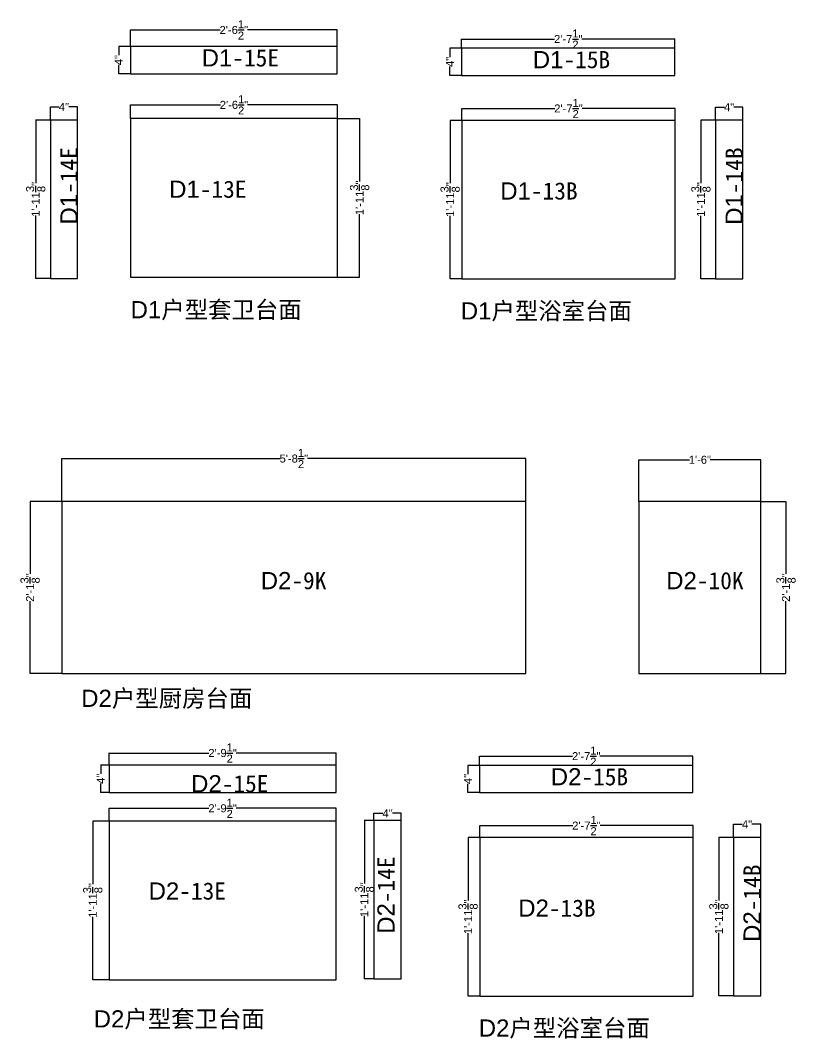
# Model space of a CAD drawing. Header units: inches. Extents: x -997106 to 39633, y -30199 to 1961.
# Drawn here: x 15011 to 17918, y -26102 to -22287 of the extents above; entities that cross this region are included whole.
import ezdxf

# ---------------------------------------------------------------- set-up
doc = ezdxf.new("R2010")
doc.units = ezdxf.units.IN
doc.header["$MEASUREMENT"] = 0
doc.layers.get('Defpoints').update_dxf_attribs({"color": 3})
doc.layers.add('编号', color=10, linetype='Continuous', plot=False)
doc.styles.get("Standard").update_dxf_attribs({"font": 'arial.ttf'})
doc.dimstyles.get("Standard").update_dxf_attribs({"dimtxt": 30, "dimasz": 1, "dimexe": 0.18, "dimexo": 0.0625, "dimgap": 0.09, "dimtad": 0, "dimtoh": 1, "dimdec": 4, "dimlfac": 0.03937, "dimzin": 0, "dimdsep": 46, "dimlunit": 4, "dimtxsty": 'Standard', "dimblk": 'ARCHTICK', "dimcen": 1, "dimadec": 0, "dimazin": 0, "dimtfac": 1, "dimtdec": 4, "dimtix": 1, "dimtofl": 0, "dimtmove": 2, "dimatfit": 3, "dimldrblk": 'ARCHTICK', "dimfxl": 1, "dimtolj": 1, "dimtzin": 0, "dimarcsym": 0})

# ---------------------------------------------------------------- blocks, each defined once
blk = doc.blocks.new('_ArchTick')
at = {"color": 0, "linetype": 'ByBlock', "const_width": 0.15}
blk.add_lwpolyline([(-0.5, -0.5), (0.5, 0.5)], dxfattribs=at)
blk = doc.blocks.new('*D448')
at = {"color": 0, "lineweight": -2, "transparency": 16777216}
for p, q in [((15166.1, -24089.4), (15166.1, -23928.2)), ((15166.1, -23928.4), (15985.2, -23928.4)), ((16906.1, -23928.4), (16087, -23928.4)), ((16906.1, -24089.4), (16906.1, -23928.2))]:
    blk.add_line(p, q, dxfattribs=at)
at = {"layer": 'Defpoints', "color": 0, "transparency": 16777216}
for p in [(16906.1, -23928.4), (15166.1, -24089.4), (16906.1, -24089.4)]:
    blk.add_point(p, dxfattribs=at)
at = {"color": 0, "lineweight": -2, "transparency": 16777216, "rotation": 180}
blk.add_blockref('_ArchTick', (15166.1, -23928.4), dxfattribs=at)
at = {"color": 0, "lineweight": -2, "transparency": 16777216}
blk.add_blockref('_ArchTick', (16906.1, -23928.4), dxfattribs=at)
at = {"color": 0, "transparency": 16777216, "insert": (16036.1, -23928.4), "char_height": 30, "attachment_point": 5}
blk.add_mtext('\\A1;5\'-8{\\H1x;\\S1/2;}"', dxfattribs=at)
blk = doc.blocks.new('*D449')
at = {"color": 0, "lineweight": -2, "transparency": 16777216}
for p, q in [((15166, -24089.4), (15046.9, -24089.4)), ((15047.1, -24089.4), (15047.1, -24360.8)), ((15047.1, -24734.4), (15047.1, -24463)), ((15166, -24734.4), (15046.9, -24734.4))]:
    blk.add_line(p, q, dxfattribs=at)
at = {"layer": 'Defpoints', "color": 0, "transparency": 16777216}
for p in [(15166.1, -24089.4), (15047.1, -24734.4), (15166.1, -24734.4)]:
    blk.add_point(p, dxfattribs=at)
at = {"color": 0, "lineweight": -2, "transparency": 16777216}
for p, rotation in [((15047.1, -24089.4), 90), ((15047.1, -24734.4), 270)]:
    blk.add_blockref('_ArchTick', p, dxfattribs=dict(at, rotation=rotation))
at = {"color": 0, "transparency": 16777216, "insert": (15047.1, -24411.9), "char_height": 30, "attachment_point": 5, "rotation": 90}
blk.add_mtext('\\A1;2\'-1{\\H1x;\\S3/8;}"', dxfattribs=at)
blk = doc.blocks.new('*D450')
at = {"color": 0, "lineweight": -2, "transparency": 16777216}
for p, q in [((17330.2, -24089.4), (17330.2, -23933.1)), ((17330.2, -23933.3), (17520.2, -23933.3)), ((17787.2, -23933.3), (17597.3, -23933.3)), ((17787.2, -24089.4), (17787.2, -23933.1))]:
    blk.add_line(p, q, dxfattribs=at)
at = {"layer": 'Defpoints', "color": 0, "transparency": 16777216}
for p in [(17787.2, -23933.3), (17330.2, -24089.4), (17787.2, -24089.4)]:
    blk.add_point(p, dxfattribs=at)
at = {"color": 0, "lineweight": -2, "transparency": 16777216, "rotation": 180}
blk.add_blockref('_ArchTick', (17330.2, -23933.3), dxfattribs=at)
at = {"color": 0, "lineweight": -2, "transparency": 16777216}
blk.add_blockref('_ArchTick', (17787.2, -23933.3), dxfattribs=at)
at = {"color": 0, "transparency": 16777216, "insert": (17558.7, -23933.3), "char_height": 30, "attachment_point": 5}
blk.add_mtext('\\A1;1\'-6"', dxfattribs=at)
blk = doc.blocks.new('*D451')
at = {"color": 0, "lineweight": -2, "transparency": 16777216}
for p, q in [((17787.3, -24089.4), (17881.6, -24089.4)), ((17881.5, -24089.4), (17881.5, -24360.8)), ((17881.5, -24734.4), (17881.5, -24463)), ((17787.3, -24734.4), (17881.6, -24734.4))]:
    blk.add_line(p, q, dxfattribs=at)
at = {"layer": 'Defpoints', "color": 0, "transparency": 16777216}
for p in [(17787.2, -24089.4), (17787.2, -24734.4), (17881.5, -24734.4)]:
    blk.add_point(p, dxfattribs=at)
at = {"color": 0, "lineweight": -2, "transparency": 16777216}
for p, rotation in [((17881.5, -24089.4), 90), ((17881.5, -24734.4), 270)]:
    blk.add_blockref('_ArchTick', p, dxfattribs=dict(at, rotation=rotation))
at = {"color": 0, "transparency": 16777216, "insert": (17881.5, -24411.9), "char_height": 30, "attachment_point": 5, "rotation": 90}
blk.add_mtext('\\A1;2\'-1{\\H1x;\\S3/8;}"', dxfattribs=at)
blk = doc.blocks.new('*D556')
at = {"color": 0, "lineweight": -2, "transparency": 16777216}
for p, q in [((15343.5, -25287.1), (15281.9, -25287.1)), ((15282.1, -25287.1), (15282.1, -25523)), ((15282.1, -25881.1), (15282.1, -25645.2)), ((15343.5, -25881.1), (15281.9, -25881.1))]:
    blk.add_line(p, q, dxfattribs=at)
at = {"layer": 'Defpoints', "color": 0, "transparency": 16777216}
for p in [(15343.5, -25287.1), (15282.1, -25881.1), (15343.5, -25881.1)]:
    blk.add_point(p, dxfattribs=at)
at = {"color": 0, "lineweight": -2, "transparency": 16777216}
for p, rotation in [((15282.1, -25287.1), 90), ((15282.1, -25881.1), 270)]:
    blk.add_blockref('_ArchTick', p, dxfattribs=dict(at, rotation=rotation))
at = {"color": 0, "transparency": 16777216, "insert": (15282.1, -25584.1), "char_height": 30, "attachment_point": 5, "rotation": 90}
blk.add_mtext('\\A1;1\'-11{\\H1x;\\S3/8;}"', dxfattribs=at)
blk = doc.blocks.new('*D557')
at = {"color": 0, "lineweight": -2, "transparency": 16777216}
for p, q in [((15343.5, -25287), (15343.5, -25238.6)), ((15343.5, -25238.8), (15717.9, -25238.8)), ((16194.5, -25238.8), (15820.2, -25238.8)), ((16194.5, -25287), (16194.5, -25238.6))]:
    blk.add_line(p, q, dxfattribs=at)
at = {"layer": 'Defpoints', "color": 0, "transparency": 16777216}
for p in [(16194.5, -25238.8), (15343.5, -25287.1), (16194.5, -25287.1)]:
    blk.add_point(p, dxfattribs=at)
at = {"color": 0, "lineweight": -2, "transparency": 16777216, "rotation": 180}
blk.add_blockref('_ArchTick', (15343.5, -25238.8), dxfattribs=at)
at = {"color": 0, "lineweight": -2, "transparency": 16777216}
blk.add_blockref('_ArchTick', (16194.5, -25238.8), dxfattribs=at)
at = {"color": 0, "transparency": 16777216, "insert": (15769, -25238.8), "char_height": 30, "attachment_point": 5}
blk.add_mtext('\\A1;2\'-9{\\H1x;\\S1/2;}"', dxfattribs=at)
blk = doc.blocks.new('*D558')
at = {"color": 0, "lineweight": -2, "transparency": 16777216}
for p, q in [((16336.7, -25284.2), (16336.7, -25257.5)), ((16336.7, -25257.7), (16369.7, -25257.7)), ((16438.7, -25257.7), (16405.6, -25257.7)), ((16438.7, -25284.2), (16438.7, -25257.5))]:
    blk.add_line(p, q, dxfattribs=at)
at = {"layer": 'Defpoints', "color": 0, "transparency": 16777216}
for p in [(16336.7, -25284.3), (16438.7, -25257.7), (16438.7, -25284.3)]:
    blk.add_point(p, dxfattribs=at)
at = {"color": 0, "lineweight": -2, "transparency": 16777216, "rotation": 180}
blk.add_blockref('_ArchTick', (16336.7, -25257.7), dxfattribs=at)
at = {"color": 0, "lineweight": -2, "transparency": 16777216}
blk.add_blockref('_ArchTick', (16438.7, -25257.7), dxfattribs=at)
at = {"color": 0, "transparency": 16777216, "insert": (16387.7, -25257.7), "char_height": 30, "attachment_point": 5}
blk.add_mtext('\\A1;4"', dxfattribs=at)
blk = doc.blocks.new('*D559')
at = {"color": 0, "lineweight": -2, "transparency": 16777216}
for p, q in [((16336.6, -25284.3), (16300.4, -25284.3)), ((16300.6, -25284.3), (16300.6, -25520.2)), ((16300.6, -25878.3), (16300.6, -25642.4)), ((16336.6, -25878.3), (16300.4, -25878.3))]:
    blk.add_line(p, q, dxfattribs=at)
at = {"layer": 'Defpoints', "color": 0, "transparency": 16777216}
for p in [(16336.7, -25284.3), (16300.6, -25878.3), (16336.7, -25878.3)]:
    blk.add_point(p, dxfattribs=at)
at = {"color": 0, "lineweight": -2, "transparency": 16777216}
for p, rotation in [((16300.6, -25284.3), 90), ((16300.6, -25878.3), 270)]:
    blk.add_blockref('_ArchTick', p, dxfattribs=dict(at, rotation=rotation))
at = {"color": 0, "transparency": 16777216, "insert": (16300.6, -25581.3), "char_height": 30, "attachment_point": 5, "rotation": 90}
blk.add_mtext('\\A1;1\'-11{\\H1x;\\S3/8;}"', dxfattribs=at)
blk = doc.blocks.new('*D560')
at = {"color": 0, "lineweight": -2, "transparency": 16777216}
for p, q in [((15343.5, -25077.2), (15311.7, -25077.2)), ((15311.9, -25077.2), (15311.9, -25110.3)), ((15343.5, -25179.2), (15311.7, -25179.2)), ((15311.9, -25179.2), (15311.9, -25146.1))]:
    blk.add_line(p, q, dxfattribs=at)
at = {"layer": 'Defpoints', "color": 0, "transparency": 16777216}
for p in [(15343.5, -25077.2), (15311.9, -25179.2), (15343.5, -25179.2)]:
    blk.add_point(p, dxfattribs=at)
at = {"color": 0, "lineweight": -2, "transparency": 16777216}
for p, rotation in [((15311.9, -25077.2), 90), ((15311.9, -25179.2), 270)]:
    blk.add_blockref('_ArchTick', p, dxfattribs=dict(at, rotation=rotation))
at = {"color": 0, "transparency": 16777216, "insert": (15311.9, -25128.2), "char_height": 30, "attachment_point": 5, "rotation": 90}
blk.add_mtext('\\A1;4"', dxfattribs=at)
blk = doc.blocks.new('*D561')
at = {"color": 0, "lineweight": -2, "transparency": 16777216}
for p, q in [((15343.5, -25077.2), (15343.5, -25031.7)), ((15343.5, -25031.8), (15717.9, -25031.8)), ((16194.5, -25031.8), (15820.2, -25031.8)), ((16194.5, -25077.2), (16194.5, -25031.7))]:
    blk.add_line(p, q, dxfattribs=at)
at = {"layer": 'Defpoints', "color": 0, "transparency": 16777216}
for p in [(16194.5, -25031.8), (15343.5, -25077.2), (16194.5, -25077.2)]:
    blk.add_point(p, dxfattribs=at)
at = {"color": 0, "lineweight": -2, "transparency": 16777216, "rotation": 180}
blk.add_blockref('_ArchTick', (15343.5, -25031.8), dxfattribs=at)
at = {"color": 0, "lineweight": -2, "transparency": 16777216}
blk.add_blockref('_ArchTick', (16194.5, -25031.8), dxfattribs=at)
at = {"color": 0, "transparency": 16777216, "insert": (15769, -25031.8), "char_height": 30, "attachment_point": 5}
blk.add_mtext('\\A1;2\'-9{\\H1x;\\S1/2;}"', dxfattribs=at)
blk = doc.blocks.new('*D622')
at = {"color": 0, "lineweight": -2, "transparency": 16777216}
for p, q in [((15424.3, -22654.7), (15424.3, -22603.1)), ((15424.3, -22603.3), (15760.6, -22603.3)), ((16199.3, -22603.3), (15862.9, -22603.3)), ((16199.3, -22654.7), (16199.3, -22603.1))]:
    blk.add_line(p, q, dxfattribs=at)
at = {"layer": 'Defpoints', "color": 0, "transparency": 16777216}
for p in [(16199.3, -22603.3), (15424.3, -22654.8), (16199.3, -22654.8)]:
    blk.add_point(p, dxfattribs=at)
at = {"color": 0, "lineweight": -2, "transparency": 16777216, "rotation": 180}
blk.add_blockref('_ArchTick', (15424.3, -22603.3), dxfattribs=at)
at = {"color": 0, "lineweight": -2, "transparency": 16777216}
blk.add_blockref('_ArchTick', (16199.3, -22603.3), dxfattribs=at)
at = {"color": 0, "transparency": 16777216, "insert": (15811.8, -22603.3), "char_height": 30, "attachment_point": 5}
blk.add_mtext('\\A1;2\'-6{\\H1x;\\S1/2;}"', dxfattribs=at)
blk = doc.blocks.new('*D623')
at = {"color": 0, "lineweight": -2, "transparency": 16777216}
for p, q in [((16199.3, -22654.8), (16283, -22654.8)), ((16282.8, -22654.8), (16282.8, -22890.7)), ((16282.8, -23248.8), (16282.8, -23012.9)), ((16199.3, -23248.8), (16283, -23248.8))]:
    blk.add_line(p, q, dxfattribs=at)
at = {"layer": 'Defpoints', "color": 0, "transparency": 16777216}
for p in [(16199.3, -22654.8), (16199.3, -23248.8), (16282.8, -23248.8)]:
    blk.add_point(p, dxfattribs=at)
at = {"color": 0, "lineweight": -2, "transparency": 16777216}
for p, rotation in [((16282.8, -22654.8), 90), ((16282.8, -23248.8), 270)]:
    blk.add_blockref('_ArchTick', p, dxfattribs=dict(at, rotation=rotation))
at = {"color": 0, "transparency": 16777216, "insert": (16282.8, -22951.8), "char_height": 30, "attachment_point": 5, "rotation": 90}
blk.add_mtext('\\A1;1\'-11{\\H1x;\\S3/8;}"', dxfattribs=at)
blk = doc.blocks.new('*D624')
at = {"color": 0, "lineweight": -2, "transparency": 16777216}
for p, q in [((15123.1, -22660.2), (15068, -22660.2)), ((15068.2, -22660.2), (15068.2, -22896.1)), ((15068.2, -23254.2), (15068.2, -23018.3)), ((15123.1, -23254.2), (15068, -23254.2))]:
    blk.add_line(p, q, dxfattribs=at)
at = {"layer": 'Defpoints', "color": 0, "transparency": 16777216}
for p in [(15123.1, -22660.2), (15068.2, -23254.2), (15123.1, -23254.2)]:
    blk.add_point(p, dxfattribs=at)
at = {"color": 0, "lineweight": -2, "transparency": 16777216}
for p, rotation in [((15068.2, -22660.2), 90), ((15068.2, -23254.2), 270)]:
    blk.add_blockref('_ArchTick', p, dxfattribs=dict(at, rotation=rotation))
at = {"color": 0, "transparency": 16777216, "insert": (15068.2, -22957.2), "char_height": 30, "attachment_point": 5, "rotation": 90}
blk.add_mtext('\\A1;1\'-11{\\H1x;\\S3/8;}"', dxfattribs=at)
blk = doc.blocks.new('*D625')
at = {"color": 0, "lineweight": -2, "transparency": 16777216}
for p, q in [((15123.1, -22660.1), (15123.1, -22610.9)), ((15123.1, -22611.1), (15156.2, -22611.1)), ((15225.1, -22611.1), (15192.1, -22611.1)), ((15225.1, -22660.1), (15225.1, -22610.9))]:
    blk.add_line(p, q, dxfattribs=at)
at = {"layer": 'Defpoints', "color": 0, "transparency": 16777216}
for p in [(15225.1, -22611.1), (15123.1, -22660.2), (15225.1, -22660.2)]:
    blk.add_point(p, dxfattribs=at)
at = {"color": 0, "lineweight": -2, "transparency": 16777216, "rotation": 180}
blk.add_blockref('_ArchTick', (15123.1, -22611.1), dxfattribs=at)
at = {"color": 0, "lineweight": -2, "transparency": 16777216}
blk.add_blockref('_ArchTick', (15225.1, -22611.1), dxfattribs=at)
at = {"color": 0, "transparency": 16777216, "insert": (15174.1, -22611.1), "char_height": 30, "attachment_point": 5}
blk.add_mtext('\\A1;4"', dxfattribs=at)
blk = doc.blocks.new('*D626')
at = {"color": 0, "lineweight": -2, "transparency": 16777216}
for p, q in [((15423.5, -22384.7), (15379.5, -22384.7)), ((15379.7, -22384.7), (15379.7, -22417.7)), ((15379.7, -22486.7), (15379.7, -22453.6)), ((15423.5, -22486.7), (15379.5, -22486.7))]:
    blk.add_line(p, q, dxfattribs=at)
at = {"layer": 'Defpoints', "color": 0, "transparency": 16777216}
for p in [(15423.6, -22384.7), (15379.7, -22486.7), (15423.6, -22486.7)]:
    blk.add_point(p, dxfattribs=at)
at = {"color": 0, "lineweight": -2, "transparency": 16777216}
for p, rotation in [((15379.7, -22384.7), 90), ((15379.7, -22486.7), 270)]:
    blk.add_blockref('_ArchTick', p, dxfattribs=dict(at, rotation=rotation))
at = {"color": 0, "transparency": 16777216, "insert": (15379.7, -22435.7), "char_height": 30, "attachment_point": 5, "rotation": 90}
blk.add_mtext('\\A1;4"', dxfattribs=at)
blk = doc.blocks.new('*D627')
at = {"color": 0, "lineweight": -2, "transparency": 16777216}
for p, q in [((15423.6, -22384.6), (15423.6, -22322.6)), ((15423.6, -22322.7), (15759.9, -22322.7)), ((16198.6, -22322.7), (15862.2, -22322.7)), ((16198.6, -22384.6), (16198.6, -22322.6))]:
    blk.add_line(p, q, dxfattribs=at)
at = {"layer": 'Defpoints', "color": 0, "transparency": 16777216}
for p in [(16198.6, -22322.7), (15423.6, -22384.7), (16198.6, -22384.7)]:
    blk.add_point(p, dxfattribs=at)
at = {"color": 0, "lineweight": -2, "transparency": 16777216, "rotation": 180}
blk.add_blockref('_ArchTick', (15423.6, -22322.7), dxfattribs=at)
at = {"color": 0, "lineweight": -2, "transparency": 16777216}
blk.add_blockref('_ArchTick', (16198.6, -22322.7), dxfattribs=at)
at = {"color": 0, "transparency": 16777216, "insert": (15811.1, -22322.7), "char_height": 30, "attachment_point": 5}
blk.add_mtext('\\A1;2\'-6{\\H1x;\\S1/2;}"', dxfattribs=at)
blk = doc.blocks.new('*D1334')
at = {"color": 0, "lineweight": -2, "transparency": 16777216}
for p, q in [((17617.4, -22661.1), (17562.4, -22661.1)), ((17562.6, -22661.1), (17562.6, -22897)), ((17562.6, -23255.1), (17562.6, -23019.2)), ((17617.4, -23255.1), (17562.4, -23255.1))]:
    blk.add_line(p, q, dxfattribs=at)
at = {"layer": 'Defpoints', "color": 0, "transparency": 16777216}
for p in [(17617.5, -22661.1), (17562.6, -23255.1), (17617.5, -23255.1)]:
    blk.add_point(p, dxfattribs=at)
at = {"color": 0, "lineweight": -2, "transparency": 16777216}
for p, rotation in [((17562.6, -22661.1), 90), ((17562.6, -23255.1), 270)]:
    blk.add_blockref('_ArchTick', p, dxfattribs=dict(at, rotation=rotation))
at = {"color": 0, "transparency": 16777216, "insert": (17562.6, -22958.1), "char_height": 30, "attachment_point": 5, "rotation": 90}
blk.add_mtext('\\A1;1\'-11{\\H1x;\\S3/8;}"', dxfattribs=at)
blk = doc.blocks.new('*D1335')
at = {"color": 0, "lineweight": -2, "transparency": 16777216}
for p, q in [((17617.5, -22661), (17617.5, -22611.8)), ((17617.5, -22612), (17650.6, -22612)), ((17719.5, -22612), (17686.4, -22612)), ((17719.5, -22661), (17719.5, -22611.8))]:
    blk.add_line(p, q, dxfattribs=at)
at = {"layer": 'Defpoints', "color": 0, "transparency": 16777216}
for p in [(17719.5, -22612), (17617.5, -22661.1), (17719.5, -22661.1)]:
    blk.add_point(p, dxfattribs=at)
at = {"color": 0, "lineweight": -2, "transparency": 16777216, "rotation": 180}
blk.add_blockref('_ArchTick', (17617.5, -22612), dxfattribs=at)
at = {"color": 0, "lineweight": -2, "transparency": 16777216}
blk.add_blockref('_ArchTick', (17719.5, -22612), dxfattribs=at)
at = {"color": 0, "transparency": 16777216, "insert": (17668.5, -22612), "char_height": 30, "attachment_point": 5}
blk.add_mtext('\\A1;4"', dxfattribs=at)
blk = doc.blocks.new('*D1336')
at = {"color": 0, "lineweight": -2, "transparency": 16777216}
for p, q in [((16666, -22661.3), (16666, -22616.6)), ((16666, -22616.8), (17014.8, -22616.8)), ((17466, -22616.8), (17117.2, -22616.8)), ((17466, -22661.3), (17466, -22616.6))]:
    blk.add_line(p, q, dxfattribs=at)
at = {"layer": 'Defpoints', "color": 0, "transparency": 16777216}
for p in [(17466, -22616.8), (16666, -22661.3), (17466, -22661.3)]:
    blk.add_point(p, dxfattribs=at)
at = {"color": 0, "lineweight": -2, "transparency": 16777216, "rotation": 180}
blk.add_blockref('_ArchTick', (16666, -22616.8), dxfattribs=at)
at = {"color": 0, "lineweight": -2, "transparency": 16777216}
blk.add_blockref('_ArchTick', (17466, -22616.8), dxfattribs=at)
at = {"color": 0, "transparency": 16777216, "insert": (17066, -22616.8), "char_height": 30, "attachment_point": 5}
blk.add_mtext('\\A1;2\'-7{\\H1x;\\S1/2;}"', dxfattribs=at)
blk = doc.blocks.new('*D1337')
at = {"color": 0, "lineweight": -2, "transparency": 16777216}
for p, q in [((16665.9, -22661.3), (16622, -22661.3)), ((16622.2, -22661.3), (16622.2, -22897.3)), ((16622.2, -23255.3), (16622.2, -23019.4)), ((16665.9, -23255.3), (16622, -23255.3))]:
    blk.add_line(p, q, dxfattribs=at)
at = {"layer": 'Defpoints', "color": 0, "transparency": 16777216}
for p in [(16666, -22661.3), (16622.2, -23255.3), (16666, -23255.3)]:
    blk.add_point(p, dxfattribs=at)
at = {"color": 0, "lineweight": -2, "transparency": 16777216}
for p, rotation in [((16622.2, -22661.3), 90), ((16622.2, -23255.3), 270)]:
    blk.add_blockref('_ArchTick', p, dxfattribs=dict(at, rotation=rotation))
at = {"color": 0, "transparency": 16777216, "insert": (16622.2, -22958.3), "char_height": 30, "attachment_point": 5, "rotation": 90}
blk.add_mtext('\\A1;1\'-11{\\H1x;\\S3/8;}"', dxfattribs=at)
blk = doc.blocks.new('*D1338')
at = {"color": 0, "lineweight": -2, "transparency": 16777216}
for p, q in [((16665.2, -22391.2), (16621.6, -22391.2)), ((16621.7, -22391.2), (16621.7, -22424.3)), ((16621.7, -22493.2), (16621.7, -22460.1)), ((16665.2, -22493.2), (16621.6, -22493.2))]:
    blk.add_line(p, q, dxfattribs=at)
at = {"layer": 'Defpoints', "color": 0, "transparency": 16777216}
for p in [(16665.3, -22391.2), (16621.7, -22493.2), (16665.3, -22493.2)]:
    blk.add_point(p, dxfattribs=at)
at = {"color": 0, "lineweight": -2, "transparency": 16777216}
for p, rotation in [((16621.7, -22391.2), 90), ((16621.7, -22493.2), 270)]:
    blk.add_blockref('_ArchTick', p, dxfattribs=dict(at, rotation=rotation))
at = {"color": 0, "transparency": 16777216, "insert": (16621.7, -22442.2), "char_height": 30, "attachment_point": 5, "rotation": 90}
blk.add_mtext('\\A1;4"', dxfattribs=at)
blk = doc.blocks.new('*D1339')
at = {"color": 0, "lineweight": -2, "transparency": 16777216}
for p, q in [((16665.3, -22391.2), (16665.3, -22356.4)), ((16665.3, -22356.6), (17014.1, -22356.6)), ((17465.3, -22356.6), (17116.4, -22356.6)), ((17465.3, -22391.2), (17465.3, -22356.4))]:
    blk.add_line(p, q, dxfattribs=at)
at = {"layer": 'Defpoints', "color": 0, "transparency": 16777216}
for p in [(17465.3, -22356.6), (16665.3, -22391.2), (17465.3, -22391.2)]:
    blk.add_point(p, dxfattribs=at)
at = {"color": 0, "lineweight": -2, "transparency": 16777216, "rotation": 180}
blk.add_blockref('_ArchTick', (16665.3, -22356.6), dxfattribs=at)
at = {"color": 0, "lineweight": -2, "transparency": 16777216}
blk.add_blockref('_ArchTick', (17465.3, -22356.6), dxfattribs=at)
at = {"color": 0, "transparency": 16777216, "insert": (17065.3, -22356.6), "char_height": 30, "attachment_point": 5}
blk.add_mtext('\\A1;2\'-7{\\H1x;\\S1/2;}"', dxfattribs=at)
blk = doc.blocks.new('*D1394')
at = {"color": 0, "lineweight": -2, "transparency": 16777216}
for p, q in [((17684.7, -25348), (17629.7, -25348)), ((17629.9, -25348), (17629.9, -25583.9)), ((17629.9, -25942), (17629.9, -25706.1)), ((17684.7, -25942), (17629.7, -25942))]:
    blk.add_line(p, q, dxfattribs=at)
at = {"layer": 'Defpoints', "color": 0, "transparency": 16777216}
for p in [(17684.8, -25348), (17629.9, -25942), (17684.8, -25942)]:
    blk.add_point(p, dxfattribs=at)
at = {"color": 0, "lineweight": -2, "transparency": 16777216}
for p, rotation in [((17629.9, -25348), 90), ((17629.9, -25942), 270)]:
    blk.add_blockref('_ArchTick', p, dxfattribs=dict(at, rotation=rotation))
at = {"color": 0, "transparency": 16777216, "insert": (17629.9, -25645), "char_height": 30, "attachment_point": 5, "rotation": 90}
blk.add_mtext('\\A1;1\'-11{\\H1x;\\S3/8;}"', dxfattribs=at)
blk = doc.blocks.new('*D1395')
at = {"color": 0, "lineweight": -2, "transparency": 16777216}
for p, q in [((17684.8, -25348), (17684.8, -25298.8)), ((17684.8, -25298.9), (17717.9, -25298.9)), ((17786.8, -25298.9), (17753.7, -25298.9)), ((17786.8, -25348), (17786.8, -25298.8))]:
    blk.add_line(p, q, dxfattribs=at)
at = {"layer": 'Defpoints', "color": 0, "transparency": 16777216}
for p in [(17786.8, -25298.9), (17684.8, -25348), (17786.8, -25348)]:
    blk.add_point(p, dxfattribs=at)
at = {"color": 0, "lineweight": -2, "transparency": 16777216, "rotation": 180}
blk.add_blockref('_ArchTick', (17684.8, -25298.9), dxfattribs=at)
at = {"color": 0, "lineweight": -2, "transparency": 16777216}
blk.add_blockref('_ArchTick', (17786.8, -25298.9), dxfattribs=at)
at = {"color": 0, "transparency": 16777216, "insert": (17735.8, -25298.9), "char_height": 30, "attachment_point": 5}
blk.add_mtext('\\A1;4"', dxfattribs=at)
blk = doc.blocks.new('*D1396')
at = {"color": 0, "lineweight": -2, "transparency": 16777216}
for p, q in [((16733.3, -25348.2), (16733.3, -25303.5)), ((16733.3, -25303.7), (17082.1, -25303.7)), ((17533.3, -25303.7), (17184.5, -25303.7)), ((17533.3, -25348.2), (17533.3, -25303.5))]:
    blk.add_line(p, q, dxfattribs=at)
at = {"layer": 'Defpoints', "color": 0, "transparency": 16777216}
for p in [(17533.3, -25303.7), (16733.3, -25348.3), (17533.3, -25348.3)]:
    blk.add_point(p, dxfattribs=at)
at = {"color": 0, "lineweight": -2, "transparency": 16777216, "rotation": 180}
blk.add_blockref('_ArchTick', (16733.3, -25303.7), dxfattribs=at)
at = {"color": 0, "lineweight": -2, "transparency": 16777216}
blk.add_blockref('_ArchTick', (17533.3, -25303.7), dxfattribs=at)
at = {"color": 0, "transparency": 16777216, "insert": (17133.3, -25303.7), "char_height": 30, "attachment_point": 5}
blk.add_mtext('\\A1;2\'-7{\\H1x;\\S1/2;}"', dxfattribs=at)
blk = doc.blocks.new('*D1397')
at = {"color": 0, "lineweight": -2, "transparency": 16777216}
for p, q in [((16733.2, -25348.3), (16689.3, -25348.3)), ((16689.5, -25348.3), (16689.5, -25584.2)), ((16689.5, -25942.3), (16689.5, -25706.4)), ((16733.2, -25942.3), (16689.3, -25942.3))]:
    blk.add_line(p, q, dxfattribs=at)
at = {"layer": 'Defpoints', "color": 0, "transparency": 16777216}
for p in [(16733.3, -25348.3), (16689.5, -25942.3), (16733.3, -25942.3)]:
    blk.add_point(p, dxfattribs=at)
at = {"color": 0, "lineweight": -2, "transparency": 16777216}
for p, rotation in [((16689.5, -25348.3), 90), ((16689.5, -25942.3), 270)]:
    blk.add_blockref('_ArchTick', p, dxfattribs=dict(at, rotation=rotation))
at = {"color": 0, "transparency": 16777216, "insert": (16689.5, -25645.3), "char_height": 30, "attachment_point": 5, "rotation": 90}
blk.add_mtext('\\A1;1\'-11{\\H1x;\\S3/8;}"', dxfattribs=at)
blk = doc.blocks.new('*D1398')
at = {"color": 0, "lineweight": -2, "transparency": 16777216}
for p, q in [((16732.5, -25078.2), (16688.9, -25078.2)), ((16689, -25078.2), (16689, -25111.2)), ((16689, -25180.2), (16689, -25147.1)), ((16732.5, -25180.2), (16688.9, -25180.2))]:
    blk.add_line(p, q, dxfattribs=at)
at = {"layer": 'Defpoints', "color": 0, "transparency": 16777216}
for p in [(16732.6, -25078.2), (16689, -25180.2), (16732.6, -25180.2)]:
    blk.add_point(p, dxfattribs=at)
at = {"color": 0, "lineweight": -2, "transparency": 16777216}
for p, rotation in [((16689, -25078.2), 90), ((16689, -25180.2), 270)]:
    blk.add_blockref('_ArchTick', p, dxfattribs=dict(at, rotation=rotation))
at = {"color": 0, "transparency": 16777216, "insert": (16689, -25129.2), "char_height": 30, "attachment_point": 5, "rotation": 90}
blk.add_mtext('\\A1;4"', dxfattribs=at)
blk = doc.blocks.new('*D1399')
at = {"color": 0, "lineweight": -2, "transparency": 16777216}
for p, q in [((16732.6, -25078.1), (16732.6, -25043.3)), ((16732.6, -25043.5), (17081.4, -25043.5)), ((17532.6, -25043.5), (17183.7, -25043.5)), ((17532.6, -25078.1), (17532.6, -25043.3))]:
    blk.add_line(p, q, dxfattribs=at)
at = {"layer": 'Defpoints', "color": 0, "transparency": 16777216}
for p in [(17532.6, -25043.5), (16732.6, -25078.2), (17532.6, -25078.2)]:
    blk.add_point(p, dxfattribs=at)
at = {"color": 0, "lineweight": -2, "transparency": 16777216, "rotation": 180}
blk.add_blockref('_ArchTick', (16732.6, -25043.5), dxfattribs=at)
at = {"color": 0, "lineweight": -2, "transparency": 16777216}
blk.add_blockref('_ArchTick', (17532.6, -25043.5), dxfattribs=at)
at = {"color": 0, "transparency": 16777216, "insert": (17132.6, -25043.5), "char_height": 30, "attachment_point": 5}
blk.add_mtext('\\A1;2\'-7{\\H1x;\\S1/2;}"', dxfattribs=at)

msp = doc.modelspace()

# ---------------------------------------------------------------- linework, layer by layer
for points in [[(15423.55298, -22486.65662), (16198.55298, -22486.65662), (16198.55298, -22384.65662), (15423.55298, -22384.65662)], [(16665.27174, -22493.21494), (17465.27174, -22493.21494), (17465.27174, -22391.21494), (16665.27174, -22391.21494)], [(15123.12861, -23254.20047), (15225.12861, -23254.20047), (15225.12861, -22660.20047), (15123.12861, -22660.20047)], [(15424.28626, -23248.78899), (16199.28626, -23248.78899), (16199.28626, -22654.78899), (15424.28626, -22654.78899)], [(16666.00503, -23255.34731), (17466.00503, -23255.34731), (17466.00503, -22661.34731), (16666.00503, -22661.34731)], [(17617.51092, -23255.10082), (17719.51092, -23255.10082), (17719.51092, -22661.10082), (17617.51092, -22661.10082)], [(15166.09376, -24734.41463), (16906.09376, -24734.41463), (16906.09376, -24089.41463), (15166.09376, -24089.41463)], [(17330.20791, -24734.41463), (17787.20791, -24734.41463), (17787.20791, -24089.41463), (17330.20791, -24089.41463)], [(15343.5483, -25179.21321), (16194.5483, -25179.21321), (16194.5483, -25077.21321), (15343.5483, -25077.21321)], [(16732.57208, -25180.154), (17532.57208, -25180.154), (17532.57208, -25078.154), (16732.57208, -25078.154)], [(15343.5483, -25881.07774), (16194.5483, -25881.07774), (16194.5483, -25287.07774), (15343.5483, -25287.07774)], [(16336.65872, -25878.26401), (16438.65872, -25878.26401), (16438.65872, -25284.26401), (16336.65872, -25284.26401)], [(16733.30537, -25942.28637), (17533.30537, -25942.28637), (17533.30537, -25348.28637), (16733.30537, -25348.28637)], [(17684.81126, -25942.03988), (17786.81126, -25942.03988), (17786.81126, -25348.03988), (17684.81126, -25348.03988)]]:
    msp.add_lwpolyline(points, close=True)

# ---------------------------------------------------------------- texts
at = {"char_height": 64.3508622, "attachment_point": 1}
for s, insert in [('D1{\\fSimSun|b0|i0|c134|p2;户型套卫台面}', (15424.11272, -23338.50585)), ('D1{\\fSimSun|b0|i0|c134|p2;户型浴室台面}', (16662.19979, -23343.06417)), ('D2{\\fSimSun|b0|i0|c134|p2;户型厨房台面}', (15238.86117, -24794.68336)), ('D2{\\fSimSun|b0|i0|c134|p2;户型套卫台面}', (15285.64795, -25995.6984)), ('D2{\\fSimSun|b0|i0|c134|p2;户型浴室台面}', (16729.50013, -26030.00323))]:
    msp.add_mtext(s, dxfattribs=dict(at, insert=insert))
at = {"layer": '编号', "char_height": 64.3508622, "attachment_point": 1}
for s, insert in [('D1{\\fSimSun|b0|i0|c134|p2;-15E}', (15690.56253, -22395.1035)), ('D1{\\fSimSun|b0|i0|c134|p2;-15B}', (16932.28129, -22401.66182)), ('D1{\\fSimSun|b0|i0|c134|p2;-13E}', (15568.63047, -22887.17476)), ('D1{\\fSimSun|b0|i0|c134|p2;-13B}', (16810.34924, -22893.73307)), ('D2{\\fSimSun|b0|i0|c134|p2;-9K}', (15912.02173, -24353.64821)), ('D2{\\fSimSun|b0|i0|c134|p2;-10K}', (17432.50455, -24353.64821)), ('D2{\\fSimSun|b0|i0|c134|p2;-15B}', (16999.58163, -25088.60088)), ('D2{\\fSimSun|b0|i0|c134|p2;-15E}', (15650.84053, -25114.59897)), ('D2{\\fSimSun|b0|i0|c134|p2;-13E}', (15491.66935, -25516.68809)), ('D2{\\fSimSun|b0|i0|c134|p2;-13B}', (16877.64958, -25580.67213))]:
    msp.add_mtext(s, dxfattribs=dict(at, insert=insert))
at = {"layer": '编号', "char_height": 64.3508622, "attachment_point": 1, "rotation": 90}
for s, insert in [('D1{\\fSimSun|b0|i0|c134|p2;-14E}', (15160.51437, -23051.8698)), ('D1{\\fSimSun|b0|i0|c134|p2;-14B}', (17654.89668, -23052.77014)), ('D2{\\fSimSun|b0|i0|c134|p2;-14E}', (16349.56755, -25709.07343)), ('D2{\\fSimSun|b0|i0|c134|p2;-14B}', (17722.19702, -25739.70921))]:
    msp.add_mtext(s, dxfattribs=dict(at, insert=insert))

# ---------------------------------------------------------------- dimensions: what is measured, and where the dimension line sits
for base, p1, p2, picture, middle in [((16198.5529779106, -22322.7386305326), (15423.5529779106, -22384.6566184048), (16198.5529779106, -22384.6566184048), '*D627', (15811.0529779106, -22322.7386305326)), ((17465.27174, -22356.5865), (16665.27174, -22391.21494), (17465.27174, -22391.21494), '*D1339', (17065.27174, -22356.5865)), ((16199.2862642257, -22603.2535332185), (15424.2862642257, -22654.7889905513), (16199.2862642257, -22654.7889905513), '*D622', (15811.7862642257, -22603.2535332185)), ((17466.00503, -22616.78048), (16666.00503, -22661.34731), (17466.00503, -22661.34731), '*D1336', (17066.00503, -22616.78048)), ((15225.12861, -22611.09961), (15123.12861, -22660.20047), (15225.12861, -22660.20047), '*D625', (15174.12861, -22611.09961)), ((17719.51092, -22611.99996), (17617.51092, -22661.10082), (17719.51092, -22661.10082), '*D1335', (17668.51092, -22611.99996)), ((16906.09376, -23928.35186), (15166.09376, -24089.41463), (16906.09376, -24089.41463), '*D448', (16036.09376, -23928.35186)), ((17787.20791, -23933.3152), (17330.20791, -24089.41463), (17787.20791, -24089.41463), '*D450', (17558.70791, -23933.3152)), ((16194.5483, -25031.84166), (15343.5483, -25077.21321), (16194.5483, -25077.21321), '*D561', (15769.0483, -25031.84166)), ((17532.57208, -25043.52556), (16732.57208, -25078.154), (17532.57208, -25078.154), '*D1399', (17132.57208, -25043.52556)), ((16194.5483, -25238.81764), (15343.5483, -25287.07774), (16194.5483, -25287.07774), '*D557', (15769.0483, -25238.81764)), ((16438.65872, -25257.71625), (16336.65872, -25284.26401), (16438.65872, -25284.26401), '*D558', (16387.65872, -25257.71625)), ((17533.30537, -25303.71954), (16733.30537, -25348.28637), (17533.30537, -25348.28637), '*D1396', (17133.30537, -25303.71954)), ((17786.81126, -25298.93902), (17684.81126, -25348.03988), (17786.81126, -25348.03988), '*D1395', (17735.81126, -25298.93902))]:
    dim = msp.add_linear_dim(base=base, p1=p1, p2=p2, dimstyle='Standard')
    dim.commit()
    dim.dimension.update_dxf_attribs({"geometry": picture, "text_midpoint": middle})
for base, p1, p2, picture, middle in [((15379.66498, -22486.65662), (15423.55298, -22384.65662), (15423.55298, -22486.65662), '*D626', (15379.66498, -22435.65662)), ((16621.73598, -22493.21494), (16665.27174, -22391.21494), (16665.27174, -22493.21494), '*D1338', (16621.73598, -22442.21494)), ((15068.18291, -23254.20047), (15123.12861, -22660.20047), (15123.12861, -23254.20047), '*D624', (15068.18291, -22957.20047)), ((16282.8339, -23248.78899), (16199.28626, -22654.78899), (16199.28626, -23248.78899), '*D623', (16282.8339, -22951.78899)), ((16622.18542, -23255.34731), (16666.00503, -22661.34731), (16666.00503, -23255.34731), '*D1337', (16622.18542, -22958.34731)), ((17562.56522, -23255.10082), (17617.51092, -22661.10082), (17617.51092, -23255.10082), '*D1334', (17562.56522, -22958.10082)), ((15047.0851695346, -24734.4146259091), (15166.0937639233, -24089.4146259091), (15166.0937639233, -24734.4146259091), '*D449', (15047.0851695346, -24411.9146259091)), ((17881.4578940353, -24734.4146259091), (17787.2079144106, -24089.4146259091), (17787.2079144106, -24734.4146259091), '*D451', (17881.4578940353, -24411.9146259091)), ((15311.90907, -25179.21321), (15343.5483, -25077.21321), (15343.5483, -25179.21321), '*D560', (15311.90907, -25128.21321)), ((16689.03633, -25180.154), (16732.57208, -25078.154), (16732.57208, -25180.154), '*D1398', (16689.03633, -25129.154)), ((15282.08228, -25881.07774), (15343.5483, -25287.07774), (15343.5483, -25881.07774), '*D556', (15282.08228, -25584.07774)), ((16300.55316, -25878.26401), (16336.65872, -25284.26401), (16336.65872, -25878.26401), '*D559', (16300.55316, -25581.26401)), ((16689.48576, -25942.28637), (16733.30537, -25348.28637), (16733.30537, -25942.28637), '*D1397', (16689.48576, -25645.28637)), ((17629.86556, -25942.03988), (17684.81126, -25348.03988), (17684.81126, -25942.03988), '*D1394', (17629.86556, -25645.03988))]:
    dim = msp.add_linear_dim(base=base, p1=p1, p2=p2, angle=90, dimstyle='Standard')
    dim.commit()
    dim.dimension.update_dxf_attribs({"geometry": picture, "text_midpoint": middle})

doc.saveas('drawing.dxf')
